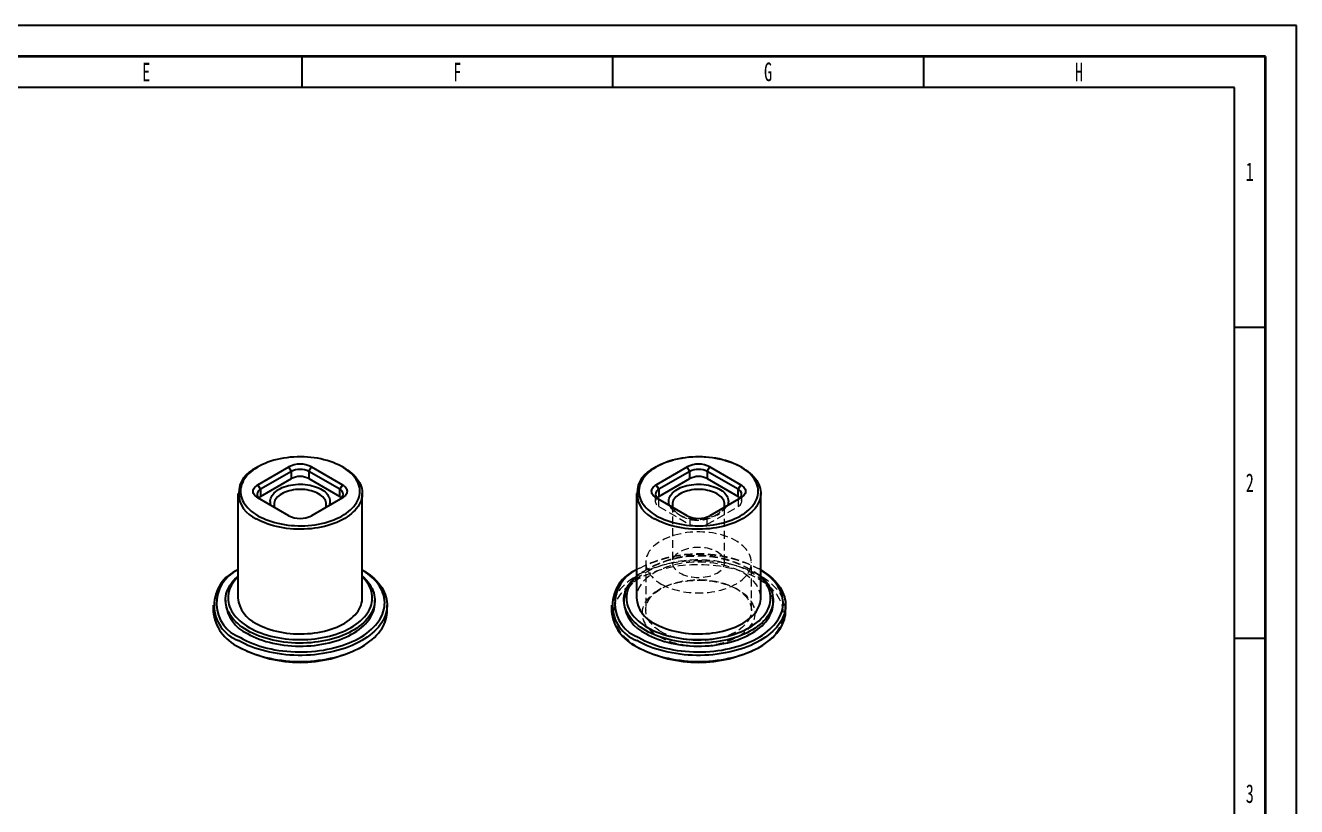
# Model space of a CAD drawing. Header units: millimetres. Extents: x 0 to 420, y 1 to 298.
# Drawn here: x 215.6 to 420, y 172.4 to 298 of the extents above; entities that cross this region are included whole.
import ezdxf

# ---------------------------------------------------------------- set-up
doc = ezdxf.new("R2010")
doc.units = ezdxf.units.MM
doc.linetypes.add('HIDDEN', pattern=[1.905, 1.27, -0.635])
doc.layers.add('SLD-0', color=179, linetype='Continuous')
doc.layers.add('도면층1', color=4, linetype='Continuous', lineweight=35)
doc.layers.add('도면층2', color=3, linetype='Continuous', lineweight=25)
doc.styles.add('SLDTEXTSTYLE9', font='TXT', dxfattribs={"width": 0.638186})

msp = doc.modelspace()

# ---------------------------------------------------------------- linework, layer by layer
at = {"color": 7, "linetype": 'Continuous', "lineweight": 25}
for p, q in [((252.951, 227.0326), (252.6681, 226.8693)), ((252.9521, 224.1759), (257.9019, 227.0333)), ((258.3261, 226.2984), (257.9019, 227.0333)), ((261.1546, 226.2984), (261.5788, 227.0333)), ((261.5788, 227.0333), (266.5286, 224.1759)), ((266.8126, 226.8693), (266.5297, 227.0326)), ((317.0245, 227.0326), (316.7416, 226.8693)), ((317.0256, 224.1759), (321.9754, 227.0333)), ((322.3996, 226.2984), (321.9754, 227.0333)), ((325.2281, 226.2984), (325.6523, 227.0333)), ((325.6523, 227.0333), (330.6021, 224.1759)), ((330.8861, 226.8693), (330.6032, 227.0326)), ((258.3261, 226.2984), (253.3764, 223.441)), ((253.3764, 222.2978), (258.3261, 225.1553)), ((258.3261, 225.1553), (258.3261, 226.2984)), ((266.1043, 223.441), (261.1546, 226.2984)), ((261.1546, 226.2984), (261.1546, 225.1553)), ((261.1546, 225.1553), (266.1043, 222.2978)), ((322.3996, 226.2984), (317.4499, 223.441)), ((317.4499, 222.2978), (322.3996, 225.1553)), ((322.3996, 225.1553), (322.3996, 226.2984)), ((330.1778, 223.441), (325.2281, 226.2984)), ((325.2281, 226.2984), (325.2281, 225.1553)), ((325.2281, 225.1553), (330.1778, 222.2978)), ((253.3764, 223.441), (252.9521, 224.1759)), ((253.3764, 223.441), (253.3764, 222.2978)), ((266.5286, 224.1759), (266.1043, 223.441)), ((266.1043, 222.2978), (266.1043, 223.441)), ((317.4499, 223.441), (317.0256, 224.1759)), ((317.4499, 223.441), (317.4499, 222.2978)), ((330.6021, 224.1759), (330.1778, 223.441)), ((330.1778, 222.2978), (330.1778, 223.441)), ((249.7403, 222.7879), (249.7403, 205.9672)), ((257.9019, 219.1958), (252.9521, 222.0532)), ((266.5286, 222.0532), (261.5788, 219.1958)), ((269.7403, 205.9672), (269.7403, 222.7879)), ((313.8138, 222.7879), (313.8138, 205.9672)), ((321.9754, 219.1958), (317.0256, 222.0532)), ((330.6021, 222.0532), (325.6523, 219.1958)), ((333.8138, 205.9672), (333.8138, 222.7879)), ((245.7403, 204.824), (245.7403, 203.8442)), ((247.7403, 205.6405), (247.7403, 205.1506)), ((271.7403, 205.1506), (271.7403, 205.6405)), ((273.7403, 203.8442), (273.7403, 204.824)), ((309.8138, 204.824), (309.8138, 203.8442)), ((311.8138, 205.6405), (311.8138, 205.1506)), ((335.8138, 205.1506), (335.8138, 205.6405)), ((337.8138, 203.8442), (337.8138, 204.824)), ((249.8392, 198.1302), (250.1221, 197.9669)), ((269.3586, 197.9669), (269.6415, 198.1302)), ((313.9127, 198.1302), (314.1956, 197.9669)), ((333.4321, 197.9669), (333.715, 198.1302))]:
    msp.add_line(p, q, dxfattribs=at)
at = {"color": 7, "linetype": 'HIDDEN', "lineweight": 18}
for p, q in [((316.8641, 222.6246), (316.8641, 221.4814)), ((317.4499, 221.8082), (317.0256, 222.0532)), ((317.436, 221.8163), (317.4499, 221.8082)), ((317.4499, 221.8082), (322.3996, 218.9508)), ((317.4499, 220.665), (317.4499, 221.8082)), ((319.6138, 220.9915), (319.6138, 211.683)), ((325.2281, 218.9508), (330.1778, 221.8082)), ((328.0138, 211.683), (328.0138, 220.9915)), ((330.6021, 222.0532), (330.1778, 221.8082)), ((330.1778, 221.8082), (330.1917, 221.8163)), ((330.1778, 221.8082), (330.1778, 220.665)), ((330.7636, 221.4814), (330.7636, 222.6246)), ((317.4499, 220.665), (322.3996, 217.8076)), ((320.4192, 219.5224), (320.8435, 219.2773)), ((321.9754, 219.1958), (322.3996, 218.9508)), ((322.3996, 218.9508), (322.3996, 217.8076)), ((325.2281, 217.8076), (330.1778, 220.665)), ((325.6523, 219.1958), (325.2281, 218.9508)), ((325.2281, 217.8076), (325.2281, 218.9508)), ((326.7842, 219.2773), (327.2085, 219.5224)), ((314.1956, 210.7013), (313.9127, 210.5379)), ((315.3138, 211.683), (315.3138, 204.0075)), ((315.6101, 210.7016), (315.3272, 210.5382)), ((332.3005, 210.5382), (332.0176, 210.7016)), ((332.3138, 204.0075), (332.3138, 211.683)), ((333.715, 210.5379), (333.4321, 210.7013)), ((317.8025, 207.4766), (317.3781, 207.2316)), ((330.2496, 207.2316), (329.8252, 207.4766))]:
    msp.add_line(p, q, dxfattribs=at)
at = {"color": 7, "linetype": 'Continuous', "lineweight": 25, "flags": 128}
for points in [[(252.9521, 219.1958), (253.3545, 218.9765), (253.7781, 218.771), (254.2214, 218.5799), (254.6831, 218.4039), (255.1617, 218.2435), (255.6554, 218.0993), (256.1627, 217.9718), (256.6818, 217.8613), (257.2112, 217.7683), (257.7489, 217.6931), (258.2933, 217.6359), (258.8424, 217.5969), (259.3946, 217.5762), (259.9478, 217.5739), (260.5005, 217.59), (261.0505, 217.6244), (261.5963, 217.6771), (262.1358, 217.7479), (262.6674, 217.8364), (263.1893, 217.9426), (263.6997, 218.0659), (264.197, 218.2059), (264.6794, 218.3623), (265.1455, 218.5345), (265.5936, 218.7218), (266.0223, 218.9238), (266.43, 219.1397), (266.8156, 219.3688), (267.1777, 219.6103), (267.515, 219.8635), (267.8266, 220.1275), (268.1112, 220.4014), (268.3681, 220.6843), (268.5963, 220.9753), (268.7951, 221.2734), (268.9638, 221.5776), (269.1018, 221.8869), (269.2088, 222.2003), (269.2843, 222.5167), (269.3281, 222.8351), (269.3401, 223.1545), (269.3202, 223.4737), (269.2684, 223.7917), (269.185, 224.1074), (269.0702, 224.4199), (268.9245, 224.728), (268.7482, 225.0308), (268.542, 225.3272), (268.3065, 225.6163), (268.0426, 225.897), (267.7512, 226.1685), (267.4331, 226.4299), (267.0894, 226.6802), (266.7214, 226.9187), (266.3301, 227.1446), (265.917, 227.3571), (265.4833, 227.5554), (265.0306, 227.7391), (264.5603, 227.9073), (264.074, 228.0597), (263.5733, 228.1956), (263.0598, 228.3146), (262.5354, 228.4164), (262.0016, 228.5006), (261.4603, 228.5668), (260.9133, 228.615), (260.3625, 228.6448), (259.8095, 228.6563), (259.2563, 228.6494), (258.7048, 228.6241), (258.1566, 228.5806), (257.6138, 228.5188), (257.078, 228.4391), (256.551, 228.3417), (256.0347, 228.227), (255.5306, 228.0952), (255.0405, 227.9469), (254.5661, 227.7826), (254.1088, 227.6028), (253.6702, 227.408), (253.2518, 227.199), (252.855, 226.9764), (252.481, 226.741), (252.1312, 226.4935), (251.8066, 226.2348), (251.5084, 225.9658), (251.2375, 225.6873), (250.9949, 225.4002), (250.7813, 225.1056), (250.5975, 224.8043), (250.444, 224.4974), (250.3215, 224.1859), (250.2302, 223.8709), (250.1705, 223.5533), (250.1426, 223.2343), (250.1466, 222.9149), (250.1824, 222.5962), (250.25, 222.2791), (250.3492, 221.9649), (250.4795, 221.6545), (250.6406, 221.3489), (250.8319, 221.0492), (251.0528, 220.7563), (251.3026, 220.4713), (251.5804, 220.1951), (251.8853, 219.9285), (252.2163, 219.6726), (252.5723, 219.428), (252.9521, 219.1958)], [(317.0256, 219.1958), (317.428, 218.9765), (317.8516, 218.771), (318.2949, 218.5799), (318.7566, 218.4039), (319.2352, 218.2435), (319.7289, 218.0993), (320.2362, 217.9718), (320.7553, 217.8613), (321.2847, 217.7683), (321.8224, 217.6931), (322.3668, 217.6359), (322.9159, 217.5969), (323.4681, 217.5762), (324.0214, 217.5739), (324.574, 217.59), (325.124, 217.6244), (325.6698, 217.6771), (326.2093, 217.7479), (326.7409, 217.8364), (327.2628, 217.9426), (327.7732, 218.0659), (328.2705, 218.2059), (328.7529, 218.3623), (329.219, 218.5345), (329.6671, 218.7218), (330.0958, 218.9238), (330.5035, 219.1397), (330.8891, 219.3688), (331.2512, 219.6103), (331.5885, 219.8635), (331.9001, 220.1275), (332.1847, 220.4014), (332.4416, 220.6843), (332.6698, 220.9753), (332.8686, 221.2734), (333.0373, 221.5776), (333.1754, 221.8869), (333.2823, 222.2003), (333.3578, 222.5167), (333.4016, 222.8351), (333.4136, 223.1545), (333.3937, 223.4737), (333.3419, 223.7917), (333.2585, 224.1074), (333.1437, 224.4199), (332.998, 224.728), (332.8217, 225.0308), (332.6155, 225.3272), (332.38, 225.6163), (332.1161, 225.897), (331.8247, 226.1685), (331.5066, 226.4299), (331.1629, 226.6802), (330.7949, 226.9187), (330.4036, 227.1446), (329.9905, 227.3571), (329.5568, 227.5554), (329.1041, 227.7391), (328.6338, 227.9073), (328.1475, 228.0597), (327.6468, 228.1956), (327.1333, 228.3146), (326.6089, 228.4164), (326.0751, 228.5006), (325.5338, 228.5668), (324.9868, 228.615), (324.436, 228.6448), (323.883, 228.6563), (323.3298, 228.6494), (322.7783, 228.6241), (322.2302, 228.5806), (321.6873, 228.5188), (321.1515, 228.4391), (320.6245, 228.3417), (320.1082, 228.227), (319.6041, 228.0952), (319.114, 227.9469), (318.6396, 227.7826), (318.1823, 227.6028), (317.7437, 227.408), (317.3254, 227.199), (316.9285, 226.9764), (316.5545, 226.741), (316.2047, 226.4935), (315.8801, 226.2348), (315.5819, 225.9658), (315.311, 225.6873), (315.0684, 225.4002), (314.8548, 225.1056), (314.671, 224.8043), (314.5175, 224.4974), (314.395, 224.1859), (314.3037, 223.8709), (314.244, 223.5533), (314.2161, 223.2343), (314.2201, 222.9149), (314.2559, 222.5962), (314.3235, 222.2791), (314.4227, 221.9649), (314.553, 221.6545), (314.7141, 221.3489), (314.9054, 221.0492), (315.1263, 220.7563), (315.3761, 220.4713), (315.6539, 220.1951), (315.9588, 219.9285), (316.2898, 219.6726), (316.6458, 219.428), (317.0256, 219.1958)], [(266.8126, 226.8693), (267.0087, 226.7528), (267.3856, 226.5091), (267.738, 226.2534), (268.0649, 225.9866), (268.365, 225.7096), (268.6375, 225.4233), (268.8815, 225.1285), (269.0963, 224.8262), (269.2811, 224.5173), (269.4353, 224.203), (269.5584, 223.8841), (269.6501, 223.5617), (269.7101, 223.2368), (269.7381, 222.9104), (269.7341, 222.5837), (269.6981, 222.2576), (269.6302, 221.9333), (269.5306, 221.6116), (269.3996, 221.2938), (269.2377, 220.9807), (269.0454, 220.6734), (268.8233, 220.3729), (268.572, 220.0801), (268.2925, 219.796), (267.9856, 219.5215), (267.6523, 219.2574), (267.2936, 219.0047), (266.9108, 218.764), (266.5049, 218.5363), (266.0774, 218.3222), (265.6296, 218.1224), (265.163, 217.9375), (264.6789, 217.7681), (264.1791, 217.6149), (263.665, 217.4782), (263.1384, 217.3585), (262.6008, 217.2563), (262.0542, 217.1717), (261.5001, 217.1051), (260.9403, 217.0567), (260.3767, 217.0267), (259.8111, 217.0152), (259.2453, 217.0221), (258.681, 217.0475), (258.1201, 217.0913), (257.5644, 217.1533), (257.0157, 217.2334), (256.4757, 217.3313), (255.9462, 217.4467), (255.4289, 217.5792), (254.9253, 217.7283), (254.4372, 217.8937), (253.966, 218.0747), (253.5134, 218.2709), (253.0807, 218.4815), (252.6693, 218.7059)], [(330.8861, 226.8693), (331.0822, 226.7528), (331.4591, 226.5091), (331.8115, 226.2534), (332.1384, 225.9866), (332.4385, 225.7096), (332.711, 225.4233), (332.9551, 225.1285), (333.1698, 224.8262), (333.3546, 224.5173), (333.5088, 224.203), (333.6319, 223.8841), (333.7236, 223.5617), (333.7836, 223.2368), (333.8116, 222.9104), (333.8076, 222.5837), (333.7716, 222.2576), (333.7037, 221.9333), (333.6041, 221.6116), (333.4731, 221.2938), (333.3112, 220.9807), (333.1189, 220.6734), (332.8968, 220.3729), (332.6455, 220.0801), (332.366, 219.796), (332.0591, 219.5215), (331.7258, 219.2574), (331.3671, 219.0047), (330.9843, 218.764), (330.5784, 218.5363), (330.1509, 218.3222), (329.7031, 218.1224), (329.2365, 217.9375), (328.7524, 217.7681), (328.2526, 217.6149), (327.7385, 217.4782), (327.2119, 217.3585), (326.6743, 217.2563), (326.1277, 217.1717), (325.5736, 217.1051), (325.0138, 217.0567), (324.4502, 217.0267), (323.8846, 217.0152), (323.3188, 217.0221), (322.7545, 217.0475), (322.1936, 217.0913), (321.6379, 217.1533), (321.0892, 217.2334), (320.5492, 217.3313), (320.0197, 217.4467), (319.5024, 217.5792), (318.9988, 217.7283), (318.5107, 217.8937), (318.0395, 218.0747), (317.5869, 218.2709), (317.1542, 218.4815), (316.7428, 218.7059)], [(252.9521, 222.0532), (252.7578, 222.1787), (252.5891, 222.316), (252.4481, 222.4633), (252.3365, 222.6188), (252.2558, 222.7805), (252.2069, 222.9465), (252.1906, 223.1145), (252.2069, 223.2826), (252.2558, 223.4485), (252.3365, 223.6103), (252.4481, 223.7658), (252.5891, 223.9131), (252.7578, 224.0503), (252.9521, 224.1759)], [(255.0761, 220.827), (255.05, 220.8924), (254.9825, 221.1151), (254.9466, 221.3402), (254.9426, 221.5662), (254.9705, 221.7917), (255.0302, 222.0151), (255.1212, 222.235), (255.243, 222.4498), (255.3947, 222.6582), (255.5753, 222.8588), (255.7836, 223.0502), (256.0183, 223.2311), (256.2777, 223.4004), (256.5602, 223.557), (256.8638, 223.6997), (257.1866, 223.8277), (257.5264, 223.9401), (257.8809, 224.0361), (258.2478, 224.115), (258.6246, 224.1765), (259.0088, 224.2201), (259.3979, 224.2454), (259.7893, 224.2523), (260.1804, 224.2408), (260.5685, 224.2109), (260.9511, 224.1628), (261.3257, 224.0969), (261.6897, 224.0136), (262.0407, 223.9135), (262.3765, 223.7971), (262.6947, 223.6654), (262.9932, 223.5191), (263.2701, 223.3593), (263.5235, 223.1869), (263.7517, 223.0032), (263.9532, 222.8094), (264.1267, 222.6068), (264.271, 222.3966), (264.3851, 222.1804), (264.4684, 221.9595), (264.5201, 221.7355), (264.5401, 221.5097), (264.5281, 221.2838), (264.4843, 221.0591), (264.4089, 220.8373), (264.4046, 220.827)], [(263.857, 220.5109), (263.8765, 220.5705), (263.9244, 220.7802), (263.9403, 220.9915), (263.9244, 221.2028), (263.8765, 221.4125), (263.7972, 221.6191), (263.6871, 221.8208), (263.5468, 222.0162), (263.3777, 222.2038), (263.1808, 222.3822), (262.9577, 222.55), (262.7102, 222.706), (262.4401, 222.8489), (262.1494, 222.9776), (261.8403, 223.0913), (261.5153, 223.189), (261.1768, 223.2699), (260.8274, 223.3335), (260.4697, 223.3793), (260.1064, 223.4069), (259.7403, 223.4161), (259.3743, 223.4069), (259.011, 223.3793), (258.6533, 223.3335), (258.3039, 223.2699), (257.9654, 223.189), (257.6403, 223.0913), (257.3313, 222.9776), (257.0406, 222.8489), (256.7705, 222.706), (256.523, 222.55), (256.2999, 222.3822), (256.103, 222.2038), (255.9339, 222.0162), (255.7936, 221.8208), (255.6835, 221.6191), (255.6042, 221.4125), (255.5563, 221.2028), (255.5403, 220.9915), (255.5563, 220.7802), (255.6042, 220.5705), (255.6237, 220.5109)], [(266.5286, 224.1759), (266.7229, 224.0503), (266.8916, 223.9131), (267.0326, 223.7658), (267.1442, 223.6103), (267.2249, 223.4485), (267.2737, 223.2826), (267.2901, 223.1145), (267.2737, 222.9465), (267.2249, 222.7805), (267.1442, 222.6188), (267.0326, 222.4633), (266.8916, 222.316), (266.7229, 222.1787), (266.5286, 222.0532)], [(317.0256, 222.0532), (316.8313, 222.1787), (316.6626, 222.316), (316.5216, 222.4633), (316.41, 222.6188), (316.3293, 222.7805), (316.2804, 222.9465), (316.2641, 223.1145), (316.2804, 223.2826), (316.3293, 223.4485), (316.41, 223.6103), (316.5216, 223.7658), (316.6626, 223.9131), (316.8313, 224.0503), (317.0256, 224.1759)], [(319.1496, 220.827), (319.1235, 220.8924), (319.056, 221.1151), (319.0201, 221.3402), (319.0161, 221.5662), (319.044, 221.7917), (319.1037, 222.0151), (319.1947, 222.235), (319.3165, 222.4498), (319.4682, 222.6582), (319.6488, 222.8588), (319.8571, 223.0502), (320.0918, 223.2311), (320.3512, 223.4004), (320.6337, 223.557), (320.9373, 223.6997), (321.2601, 223.8277), (321.5999, 223.9401), (321.9544, 224.0361), (322.3213, 224.115), (322.6981, 224.1765), (323.0823, 224.2201), (323.4714, 224.2454), (323.8628, 224.2523), (324.2539, 224.2408), (324.642, 224.2109), (325.0246, 224.1628), (325.3992, 224.0969), (325.7632, 224.0136), (326.1142, 223.9135), (326.45, 223.7971), (326.7682, 223.6654), (327.0667, 223.5191), (327.3436, 223.3593), (327.597, 223.1869), (327.8252, 223.0032), (328.0267, 222.8094), (328.2002, 222.6068), (328.3445, 222.3966), (328.4586, 222.1804), (328.5419, 221.9595), (328.5936, 221.7355), (328.6136, 221.5097), (328.6016, 221.2838), (328.5578, 221.0591), (328.4824, 220.8373), (328.4781, 220.827)], [(327.9305, 220.5109), (327.95, 220.5705), (327.9979, 220.7802), (328.0138, 220.9915), (327.9979, 221.2028), (327.95, 221.4125), (327.8707, 221.6191), (327.7606, 221.8208), (327.6203, 222.0162), (327.4512, 222.2038), (327.2543, 222.3822), (327.0312, 222.55), (326.7837, 222.706), (326.5136, 222.8489), (326.2229, 222.9776), (325.9138, 223.0913), (325.5888, 223.189), (325.2503, 223.2699), (324.9009, 223.3335), (324.5432, 223.3793), (324.1799, 223.4069), (323.8138, 223.4161), (323.4478, 223.4069), (323.0845, 223.3793), (322.7268, 223.3335), (322.3774, 223.2699), (322.0389, 223.189), (321.7138, 223.0913), (321.4048, 222.9776), (321.1141, 222.8489), (320.844, 222.706), (320.5965, 222.55), (320.3734, 222.3822), (320.1765, 222.2038), (320.0074, 222.0162), (319.8671, 221.8208), (319.757, 221.6191), (319.6777, 221.4125), (319.6298, 221.2028), (319.6138, 220.9915), (319.6298, 220.7802), (319.6777, 220.5705), (319.6972, 220.5109)], [(330.6021, 224.1759), (330.7964, 224.0503), (330.9651, 223.9131), (331.1061, 223.7658), (331.2177, 223.6103), (331.2984, 223.4485), (331.3472, 223.2826), (331.3636, 223.1145), (331.3472, 222.9465), (331.2984, 222.7805), (331.2177, 222.6188), (331.1061, 222.4633), (330.9651, 222.316), (330.7964, 222.1787), (330.6021, 222.0532)], [(251.2551, 200.7421), (250.8295, 201.0008), (250.4276, 201.2717), (250.0503, 201.5543), (249.6988, 201.8477), (249.3739, 202.1511), (249.0765, 202.4638), (248.8073, 202.7849), (248.5672, 203.1136), (248.3567, 203.449), (248.1763, 203.7902), (248.0267, 204.1363), (247.9081, 204.4864), (247.8208, 204.8396), (247.7652, 205.1949), (247.7413, 205.5514), (247.7493, 205.9081), (247.7891, 206.2641), (247.8605, 206.6184), (247.9634, 206.9702), (248.0976, 207.3184), (248.2627, 207.6621), (248.4582, 208.0006), (248.6836, 208.3327), (248.9383, 208.6577), (249.2217, 208.9747), (249.533, 209.2829), (249.7403, 209.4698)], [(249.7403, 209.3609), (249.6945, 209.3154), (249.4047, 209.0073), (249.1432, 208.6909), (248.9108, 208.367), (248.7081, 208.0365), (248.5356, 207.7004), (248.3938, 207.3595), (248.2832, 207.0147), (248.2039, 206.6671), (248.1562, 206.3176), (248.1403, 205.9672), (248.1562, 205.6167), (248.2039, 205.2672), (248.2832, 204.9196), (248.3938, 204.5749), (248.5356, 204.234), (248.7081, 203.8978), (248.9108, 203.5673), (249.1432, 203.2434), (249.4047, 202.927), (249.6945, 202.6189), (250.0118, 202.32), (250.3558, 202.031), (250.7255, 201.7529), (251.1199, 201.4863), (251.5379, 201.232)], [(269.7403, 210.4802), (270.0997, 210.2605), (270.536, 209.9698), (270.9479, 209.6674), (271.3344, 209.354), (271.6947, 209.0304), (272.0279, 208.6973), (272.3332, 208.3554), (272.61, 208.0055), (272.8576, 207.6484), (273.0756, 207.2849), (273.2633, 206.9158), (273.4204, 206.542), (273.5465, 206.1643), (273.6413, 205.7835), (273.7047, 205.4006), (273.7364, 205.0163), (273.7364, 204.6317), (273.7047, 204.2474), (273.6413, 203.8645), (273.5465, 203.4838), (273.4204, 203.106), (273.2633, 202.7322), (273.0756, 202.3631), (272.8576, 201.9996), (272.61, 201.6425), (272.3332, 201.2926), (272.0279, 200.9507), (271.6947, 200.6176), (271.3344, 200.294), (270.9479, 199.9806), (270.536, 199.6783), (270.0997, 199.3875), (269.6398, 199.1092), (269.1576, 198.8437), (268.654, 198.5918), (268.1302, 198.354), (267.5875, 198.1309), (267.0269, 197.9229), (266.4498, 197.7306), (265.8576, 197.5543), (265.2515, 197.3945), (264.6328, 197.2516), (264.0032, 197.1257), (263.3638, 197.0174), (262.7163, 196.9267), (262.062, 196.8539), (261.4024, 196.7991), (260.7391, 196.7626), (260.0735, 196.7443), (259.4072, 196.7443), (258.7416, 196.7626), (258.0783, 196.7991), (257.4187, 196.8539), (256.7644, 196.9267), (256.1169, 197.0174), (255.4775, 197.1257), (254.8478, 197.2516), (254.2292, 197.3945), (253.6231, 197.5543), (253.0309, 197.7306), (252.4538, 197.9229), (251.8932, 198.1309), (251.3505, 198.354), (250.8267, 198.5918), (250.3231, 198.8437), (249.8409, 199.1092)], [(250.1237, 199.599), (250.5995, 199.3373), (251.0967, 199.0892), (251.6141, 198.8552), (252.1505, 198.6359), (252.7046, 198.4318), (253.2751, 198.2434), (253.8607, 198.0711), (254.46, 197.9154), (255.0717, 197.7766), (255.6943, 197.655), (256.3263, 197.5509), (256.9664, 197.4646), (257.6128, 197.3962), (258.2643, 197.3459), (258.9192, 197.3138), (259.576, 197.3001), (260.2332, 197.3047), (260.8893, 197.3276), (261.5427, 197.3688), (262.1918, 197.4281), (262.8353, 197.5055), (263.4715, 197.6008), (264.099, 197.7136), (264.7163, 197.8439), (265.322, 197.9912), (265.9146, 198.1552), (266.4929, 198.3356), (267.0553, 198.5319), (267.6007, 198.7436), (268.1277, 198.9704), (268.6352, 199.2115), (269.1218, 199.4665), (269.5866, 199.7348), (270.0283, 200.0158), (270.446, 200.3087), (270.8388, 200.6129), (271.2056, 200.9278), (271.5456, 201.2525), (271.858, 201.5863), (272.1422, 201.9284), (272.3974, 202.2781), (272.623, 202.6345), (272.8185, 202.9967), (272.9835, 203.364), (273.1176, 203.7354), (273.2204, 204.1102), (273.2917, 204.4874), (273.3314, 204.8661), (273.3394, 205.2455), (273.3155, 205.6247), (273.26, 206.0027), (273.1729, 206.3788), (273.0544, 206.752), (272.9049, 207.1215), (272.7246, 207.4864), (272.5139, 207.8458), (272.2734, 208.1989), (272.0037, 208.5449), (271.7053, 208.8829), (271.379, 209.2123), (271.0255, 209.5322), (270.6456, 209.8418), (270.2402, 210.1405), (269.8104, 210.4275), (269.7403, 210.4717)], [(269.7403, 209.4698), (269.7819, 209.4334), (270.1068, 209.13), (270.4042, 208.8173), (270.6734, 208.4962), (270.9135, 208.1675), (271.124, 207.8321), (271.3044, 207.4909), (271.454, 207.1448), (271.5726, 206.7947), (271.6599, 206.4415), (271.7155, 206.0862), (271.7394, 205.7297), (271.7314, 205.373), (271.6916, 205.017), (271.6202, 204.6627), (271.5172, 204.3109), (271.3831, 203.9627), (271.218, 203.6189), (271.0225, 203.2805), (270.7971, 202.9484), (270.5424, 202.6234), (270.259, 202.3063), (269.9477, 201.9982), (269.6094, 201.6997), (269.2449, 201.4116), (268.8552, 201.1347), (268.4413, 200.8698), (268.0043, 200.6176), (267.5455, 200.3787), (267.0659, 200.1537), (266.5669, 199.9433), (266.0498, 199.7479), (265.516, 199.5683), (264.9668, 199.4047), (264.4038, 199.2576), (263.8285, 199.1275), (263.2422, 199.0146), (262.6467, 198.9194), (262.0435, 198.8419), (261.4342, 198.7825), (260.8204, 198.7412), (260.2037, 198.7183), (259.5858, 198.7137), (258.9684, 198.7274), (258.3529, 198.7596), (257.7412, 198.8099), (257.1347, 198.8784), (256.5351, 198.9648), (255.9441, 199.0689), (255.3631, 199.1904), (254.7937, 199.329), (254.2375, 199.4844), (253.6958, 199.6561), (253.1702, 199.8437), (252.6619, 200.0466), (252.1725, 200.2644), (251.7031, 200.4964), (251.2551, 200.7421)], [(251.5379, 201.232), (251.9784, 200.9907), (252.4402, 200.763), (252.922, 200.5496), (253.4225, 200.351), (253.9403, 200.1678), (254.4741, 200.0005), (255.0222, 199.8496), (255.5833, 199.7154), (256.1558, 199.5984), (256.738, 199.4988), (257.3286, 199.417), (257.9257, 199.3531), (258.5278, 199.3073), (259.1333, 199.2798), (259.7403, 199.2706), (260.3474, 199.2798), (260.9529, 199.3073), (261.555, 199.3531), (262.1521, 199.417), (262.7426, 199.4988), (263.3249, 199.5984), (263.8974, 199.7154), (264.4585, 199.8496), (265.0066, 200.0005), (265.5403, 200.1678), (266.0582, 200.351), (266.5587, 200.5496), (267.0405, 200.763), (267.5023, 200.9907), (267.9428, 201.232), (268.3608, 201.4863), (268.7552, 201.7529), (269.1249, 202.031), (269.4689, 202.32), (269.7862, 202.6189), (270.076, 202.927), (270.3375, 203.2434), (270.5699, 203.5673), (270.7726, 203.8978), (270.9451, 204.234), (271.0869, 204.5749), (271.1975, 204.9196), (271.2768, 205.2672), (271.3245, 205.6167), (271.3403, 205.9672), (271.3245, 206.3176), (271.2768, 206.6671), (271.1975, 207.0147), (271.0869, 207.3595), (270.9451, 207.7004), (270.7726, 208.0365), (270.5699, 208.367), (270.3375, 208.6909), (270.076, 209.0073), (269.7862, 209.3154), (269.7403, 209.3609)], [(315.3286, 200.7421), (314.903, 201.0008), (314.5011, 201.2717), (314.1238, 201.5543), (313.7723, 201.8477), (313.4474, 202.1511), (313.15, 202.4638), (312.8808, 202.7849), (312.6407, 203.1136), (312.4302, 203.449), (312.2498, 203.7902), (312.1002, 204.1363), (311.9816, 204.4864), (311.8943, 204.8396), (311.8387, 205.1949), (311.8148, 205.5514), (311.8228, 205.9081), (311.8626, 206.2641), (311.934, 206.6184), (312.037, 206.9702), (312.1711, 207.3184), (312.3362, 207.6621), (312.5317, 208.0006), (312.7571, 208.3327), (313.0118, 208.6577), (313.2952, 208.9747), (313.6065, 209.2829), (313.8138, 209.4698)], [(313.8138, 209.3609), (313.768, 209.3154), (313.4782, 209.0073), (313.2167, 208.6909), (312.9843, 208.367), (312.7816, 208.0365), (312.6091, 207.7004), (312.4673, 207.3595), (312.3567, 207.0147), (312.2774, 206.6671), (312.2297, 206.3176), (312.2138, 205.9672), (312.2297, 205.6167), (312.2774, 205.2672), (312.3567, 204.9196), (312.4673, 204.5749), (312.6091, 204.234), (312.7816, 203.8978), (312.9843, 203.5673), (313.2167, 203.2434), (313.4782, 202.927), (313.768, 202.6189), (314.0853, 202.32), (314.4293, 202.031), (314.799, 201.7529), (315.1934, 201.4863), (315.6114, 201.232)], [(333.8138, 210.4802), (334.1732, 210.2605), (334.6095, 209.9698), (335.0214, 209.6674), (335.4079, 209.354), (335.7682, 209.0304), (336.1014, 208.6973), (336.4067, 208.3554), (336.6835, 208.0055), (336.9311, 207.6484), (337.1491, 207.2849), (337.3368, 206.9158), (337.4939, 206.542), (337.62, 206.1643), (337.7148, 205.7835), (337.7782, 205.4006), (337.8099, 205.0163), (337.8099, 204.6317), (337.7782, 204.2474), (337.7148, 203.8645), (337.62, 203.4838), (337.4939, 203.106), (337.3368, 202.7322), (337.1491, 202.3631), (336.9311, 201.9996), (336.6835, 201.6425), (336.4067, 201.2926), (336.1014, 200.9507), (335.7682, 200.6176), (335.4079, 200.294), (335.0214, 199.9806), (334.6095, 199.6783), (334.1732, 199.3875), (333.7133, 199.1092), (333.2311, 198.8437), (332.7275, 198.5918), (332.2037, 198.354), (331.661, 198.1309), (331.1004, 197.9229), (330.5233, 197.7306), (329.9311, 197.5543), (329.325, 197.3945), (328.7063, 197.2516), (328.0767, 197.1257), (327.4373, 197.0174), (326.7898, 196.9267), (326.1355, 196.8539), (325.4759, 196.7991), (324.8126, 196.7626), (324.147, 196.7443), (323.4807, 196.7443), (322.8151, 196.7626), (322.1518, 196.7991), (321.4922, 196.8539), (320.8379, 196.9267), (320.1904, 197.0174), (319.551, 197.1257), (318.9214, 197.2516), (318.3027, 197.3945), (317.6966, 197.5543), (317.1044, 197.7306), (316.5273, 197.9229), (315.9667, 198.1309), (315.424, 198.354), (314.9002, 198.5918), (314.3966, 198.8437), (313.9144, 199.1092)], [(314.1972, 199.599), (314.673, 199.3373), (315.1702, 199.0892), (315.6876, 198.8552), (316.224, 198.6359), (316.7781, 198.4318), (317.3486, 198.2434), (317.9342, 198.0711), (318.5335, 197.9154), (319.1452, 197.7766), (319.7678, 197.655), (320.3998, 197.5509), (321.0399, 197.4646), (321.6863, 197.3962), (322.3378, 197.3459), (322.9927, 197.3138), (323.6495, 197.3001), (324.3067, 197.3047), (324.9628, 197.3276), (325.6162, 197.3688), (326.2653, 197.4281), (326.9088, 197.5055), (327.545, 197.6008), (328.1725, 197.7136), (328.7898, 197.8439), (329.3955, 197.9912), (329.9881, 198.1552), (330.5664, 198.3356), (331.1288, 198.5319), (331.6742, 198.7436), (332.2012, 198.9704), (332.7087, 199.2115), (333.1953, 199.4665), (333.6601, 199.7348), (334.1018, 200.0158), (334.5195, 200.3087), (334.9123, 200.6129), (335.2791, 200.9278), (335.6191, 201.2525), (335.9315, 201.5863), (336.2157, 201.9284), (336.4709, 202.2781), (336.6965, 202.6345), (336.892, 202.9967), (337.057, 203.364), (337.1911, 203.7354), (337.2939, 204.1102), (337.3652, 204.4874), (337.4049, 204.8661), (337.4129, 205.2455), (337.389, 205.6247), (337.3335, 206.0027), (337.2464, 206.3788), (337.1279, 206.752), (336.9784, 207.1215), (336.7981, 207.4864), (336.5874, 207.8458), (336.3469, 208.1989), (336.0772, 208.5449), (335.7788, 208.8829), (335.4525, 209.2123), (335.099, 209.5322), (334.7191, 209.8418), (334.3137, 210.1405), (333.8839, 210.4275), (333.8138, 210.4717)], [(333.8138, 209.4698), (333.8554, 209.4334), (334.1803, 209.13), (334.4777, 208.8173), (334.7469, 208.4962), (334.987, 208.1675), (335.1975, 207.8321), (335.3779, 207.4909), (335.5275, 207.1448), (335.6461, 206.7947), (335.7334, 206.4415), (335.789, 206.0862), (335.8129, 205.7297), (335.8049, 205.373), (335.7651, 205.017), (335.6937, 204.6627), (335.5907, 204.3109), (335.4566, 203.9627), (335.2915, 203.6189), (335.096, 203.2805), (334.8706, 202.9484), (334.6159, 202.6234), (334.3325, 202.3063), (334.0212, 201.9982), (333.6829, 201.6997), (333.3184, 201.4116), (332.9287, 201.1347), (332.5148, 200.8698), (332.0778, 200.6176), (331.619, 200.3787), (331.1394, 200.1537), (330.6404, 199.9433), (330.1233, 199.7479), (329.5895, 199.5683), (329.0403, 199.4047), (328.4773, 199.2576), (327.902, 199.1275), (327.3157, 199.0146), (326.7202, 198.9194), (326.117, 198.8419), (325.5077, 198.7825), (324.8939, 198.7412), (324.2772, 198.7183), (323.6593, 198.7137), (323.0419, 198.7274), (322.4264, 198.7596), (321.8147, 198.8099), (321.2082, 198.8784), (320.6086, 198.9648), (320.0176, 199.0689), (319.4366, 199.1904), (318.8672, 199.329), (318.311, 199.4844), (317.7693, 199.6561), (317.2437, 199.8437), (316.7355, 200.0466), (316.246, 200.2644), (315.7766, 200.4964), (315.3286, 200.7421)], [(315.6114, 201.232), (316.0519, 200.9907), (316.5137, 200.763), (316.9955, 200.5496), (317.496, 200.351), (318.0138, 200.1678), (318.5476, 200.0005), (319.0957, 199.8496), (319.6568, 199.7154), (320.2293, 199.5984), (320.8115, 199.4988), (321.4021, 199.417), (321.9992, 199.3531), (322.6013, 199.3073), (323.2068, 199.2798), (323.8138, 199.2706), (324.4209, 199.2798), (325.0264, 199.3073), (325.6285, 199.3531), (326.2256, 199.417), (326.8162, 199.4988), (327.3984, 199.5984), (327.9709, 199.7154), (328.532, 199.8496), (329.0801, 200.0005), (329.6138, 200.1678), (330.1317, 200.351), (330.6322, 200.5496), (331.114, 200.763), (331.5758, 200.9907), (332.0163, 201.232), (332.4343, 201.4863), (332.8287, 201.7529), (333.1984, 202.031), (333.5424, 202.32), (333.8597, 202.6189), (334.1495, 202.927), (334.411, 203.2434), (334.6434, 203.5673), (334.8461, 203.8978), (335.0186, 204.234), (335.1604, 204.5749), (335.271, 204.9196), (335.3503, 205.2672), (335.398, 205.6167), (335.4138, 205.9672), (335.398, 206.3176), (335.3503, 206.6671), (335.271, 207.0147), (335.1604, 207.3595), (335.0186, 207.7004), (334.8461, 208.0365), (334.6434, 208.367), (334.411, 208.6909), (334.1495, 209.0073), (333.8597, 209.3154), (333.8138, 209.3609)], [(251.2551, 200.2522), (251.7031, 200.0065), (252.1725, 199.7745), (252.6619, 199.5567), (253.1702, 199.3538), (253.6958, 199.1662), (254.2375, 198.9945), (254.7937, 198.8391), (255.3631, 198.7005), (255.9441, 198.579), (256.5351, 198.4749), (257.1347, 198.3885), (257.7412, 198.32), (258.3529, 198.2696), (258.9684, 198.2375), (259.5858, 198.2237), (260.2037, 198.2283), (260.8204, 198.2513), (261.4342, 198.2925), (262.0435, 198.352), (262.6467, 198.4294), (263.2422, 198.5247), (263.8285, 198.6376), (264.4038, 198.7677), (264.9668, 198.9147), (265.516, 199.0783), (266.0498, 199.258), (266.5669, 199.4533), (267.0659, 199.6638), (267.5455, 199.8887), (268.0043, 200.1277), (268.4413, 200.3799), (268.8552, 200.6448), (269.2449, 200.9217), (269.6094, 201.2097), (269.9477, 201.5083), (270.259, 201.8164), (270.5424, 202.1334), (270.7971, 202.4585), (271.0225, 202.7906), (271.218, 203.129), (271.3831, 203.4728), (271.5172, 203.821), (271.6202, 204.1728), (271.6916, 204.5271), (271.7314, 204.8831), (271.7403, 205.1506)], [(252.6693, 201.8851), (253.0807, 201.6607), (253.5134, 201.4501), (253.966, 201.254), (254.4372, 201.0729), (254.9253, 200.9076), (255.4289, 200.7584), (255.9462, 200.6259), (256.4757, 200.5106), (257.0157, 200.4127), (257.5644, 200.3326), (258.1201, 200.2706), (258.681, 200.2268), (259.2453, 200.2014), (259.8111, 200.1944), (260.3767, 200.206), (260.9403, 200.236), (261.5001, 200.2844), (262.0542, 200.3509), (262.6008, 200.4355), (263.1384, 200.5378), (263.665, 200.6575), (264.1791, 200.7942), (264.6789, 200.9474), (265.163, 201.1167), (265.6296, 201.3016), (266.0774, 201.5014), (266.5049, 201.7156), (266.9108, 201.9433), (267.2936, 202.1839), (267.6523, 202.4367), (267.9856, 202.7007), (268.2925, 202.9753), (268.572, 203.2594), (268.8233, 203.5521), (269.0454, 203.8527), (269.2377, 204.16), (269.3996, 204.473), (269.5306, 204.7909), (269.6302, 205.1125), (269.6981, 205.4369), (269.7341, 205.763), (269.7403, 205.9672)], [(315.3286, 200.2522), (315.7766, 200.0065), (316.246, 199.7745), (316.7355, 199.5567), (317.2437, 199.3538), (317.7693, 199.1662), (318.311, 198.9945), (318.8672, 198.8391), (319.4366, 198.7005), (320.0176, 198.579), (320.6086, 198.4749), (321.2082, 198.3885), (321.8147, 198.32), (322.4264, 198.2696), (323.0419, 198.2375), (323.6593, 198.2237), (324.2772, 198.2283), (324.8939, 198.2513), (325.5077, 198.2925), (326.117, 198.352), (326.7202, 198.4294), (327.3157, 198.5247), (327.902, 198.6376), (328.4773, 198.7677), (329.0403, 198.9147), (329.5895, 199.0783), (330.1233, 199.258), (330.6404, 199.4533), (331.1394, 199.6638), (331.619, 199.8887), (332.0778, 200.1277), (332.5148, 200.3799), (332.9287, 200.6448), (333.3184, 200.9217), (333.6829, 201.2097), (334.0212, 201.5083), (334.3325, 201.8164), (334.6159, 202.1334), (334.8706, 202.4585), (335.096, 202.7906), (335.2915, 203.129), (335.4566, 203.4728), (335.5907, 203.821), (335.6937, 204.1728), (335.7651, 204.5271), (335.8049, 204.8831), (335.8138, 205.1506)], [(316.7428, 201.8851), (317.1542, 201.6607), (317.5869, 201.4501), (318.0395, 201.254), (318.5107, 201.0729), (318.9988, 200.9076), (319.5024, 200.7584), (320.0197, 200.6259), (320.5492, 200.5106), (321.0892, 200.4127), (321.6379, 200.3326), (322.1936, 200.2706), (322.7545, 200.2268), (323.3188, 200.2014), (323.8846, 200.1944), (324.4502, 200.206), (325.0138, 200.236), (325.5736, 200.2844), (326.1277, 200.3509), (326.6743, 200.4355), (327.2119, 200.5378), (327.7385, 200.6575), (328.2526, 200.7942), (328.7524, 200.9474), (329.2365, 201.1167), (329.7031, 201.3016), (330.1509, 201.5014), (330.5784, 201.7156), (330.9843, 201.9433), (331.3671, 202.1839), (331.7258, 202.4367), (332.0591, 202.7007), (332.366, 202.9753), (332.6455, 203.2594), (332.8968, 203.5521), (333.1189, 203.8527), (333.3112, 204.16), (333.4731, 204.473), (333.6041, 204.7909), (333.7037, 205.1125), (333.7716, 205.4369), (333.8076, 205.763), (333.8138, 205.9672)], [(249.8409, 198.1293), (250.3231, 197.8639), (250.8267, 197.6119), (251.3505, 197.3742), (251.8932, 197.151), (252.4538, 196.9431), (253.0309, 196.7507), (253.6231, 196.5745), (254.2292, 196.4147), (254.8478, 196.2717), (255.4775, 196.1459), (256.1169, 196.0375), (256.7644, 195.9468), (257.4187, 195.874), (258.0783, 195.8193), (258.7416, 195.7827), (259.4072, 195.7644), (260.0735, 195.7644), (260.7391, 195.7827), (261.4024, 195.8193), (262.062, 195.874), (262.7163, 195.9468), (263.3638, 196.0375), (264.0032, 196.1459), (264.6328, 196.2717), (265.2515, 196.4147), (265.8576, 196.5745), (266.4498, 196.7507), (267.0269, 196.9431), (267.5875, 197.151), (268.1302, 197.3742), (268.654, 197.6119), (269.1576, 197.8639), (269.6398, 198.1293), (270.0997, 198.4077), (270.536, 198.6984), (270.9479, 199.0008), (271.3344, 199.3141), (271.6947, 199.6377), (272.0279, 199.9709), (272.3332, 200.3128), (272.61, 200.6627), (272.8576, 201.0198), (273.0756, 201.3833), (273.2633, 201.7524), (273.4204, 202.1262), (273.5465, 202.5039), (273.6413, 202.8847), (273.7047, 203.2676), (273.7364, 203.6518), (273.7403, 203.8442)], [(313.9144, 198.1293), (314.3966, 197.8639), (314.9002, 197.6119), (315.424, 197.3742), (315.9667, 197.151), (316.5273, 196.9431), (317.1044, 196.7507), (317.6966, 196.5745), (318.3027, 196.4147), (318.9214, 196.2717), (319.551, 196.1459), (320.1904, 196.0375), (320.8379, 195.9468), (321.4922, 195.874), (322.1518, 195.8193), (322.8151, 195.7827), (323.4807, 195.7644), (324.147, 195.7644), (324.8126, 195.7827), (325.4759, 195.8193), (326.1355, 195.874), (326.7898, 195.9468), (327.4373, 196.0375), (328.0767, 196.1459), (328.7063, 196.2717), (329.325, 196.4147), (329.9311, 196.5745), (330.5233, 196.7507), (331.1004, 196.9431), (331.661, 197.151), (332.2037, 197.3742), (332.7275, 197.6119), (333.2311, 197.8639), (333.7133, 198.1293), (334.1732, 198.4077), (334.6095, 198.6984), (335.0214, 199.0008), (335.4079, 199.3141), (335.7682, 199.6377), (336.1014, 199.9709), (336.4067, 200.3128), (336.6835, 200.6627), (336.9311, 201.0198), (337.1491, 201.3833), (337.3368, 201.7524), (337.4939, 202.1262), (337.62, 202.5039), (337.7148, 202.8847), (337.7782, 203.2676), (337.8099, 203.6518), (337.8138, 203.8442)]]:
    msp.add_lwpolyline(points, dxfattribs=at)
at = {"color": 7, "linetype": 'HIDDEN', "lineweight": 18, "flags": 128}
for points in [[(317.1264, 222.053), (317.0163, 221.9233), (316.9323, 221.7803), (316.8812, 221.6321), (316.8641, 221.4814), (316.8812, 221.3307), (316.9323, 221.1826), (317.0163, 221.0396), (317.1321, 220.9042), (317.2774, 220.7786), (317.4499, 220.665)], [(330.1778, 220.665), (330.3503, 220.7786), (330.4956, 220.9042), (330.6114, 221.0396), (330.6954, 221.1826), (330.7465, 221.3307), (330.7636, 221.4814), (330.7465, 221.6321), (330.6954, 221.7803), (330.6114, 221.9233), (330.5013, 222.053)], [(317.8034, 208.2132), (318.181, 208.0081), (318.5796, 207.8167), (318.9976, 207.6397), (319.4336, 207.4777), (319.8858, 207.3314), (320.3526, 207.2012), (320.8324, 207.0878), (321.3232, 206.9914), (321.8233, 206.9125), (322.3307, 206.8513), (322.8438, 206.8081), (323.3604, 206.783), (323.8787, 206.7761), (324.3967, 206.7876), (324.9126, 206.8172), (325.4244, 206.8649), (325.9302, 206.9305), (326.4282, 207.0139), (326.9164, 207.1146), (327.393, 207.2322), (327.8564, 207.3665), (328.3047, 207.5168), (328.7363, 207.6826), (329.1496, 207.8633), (329.5431, 208.0582), (329.9152, 208.2665), (330.2647, 208.4876), (330.5901, 208.7206), (330.8903, 208.9646), (331.1642, 209.2187), (331.4108, 209.482), (331.6291, 209.7534), (331.8183, 210.0321), (331.9778, 210.3168), (332.1069, 210.6067), (332.2051, 210.9006), (332.2721, 211.1973), (332.3077, 211.4959), (332.3116, 211.7952), (332.284, 212.0941), (332.2248, 212.3914), (332.1343, 212.6861), (332.0129, 212.977), (331.861, 213.2632), (331.6792, 213.5435), (331.4681, 213.8168), (331.2285, 214.0822), (330.9613, 214.3387), (330.6676, 214.5853), (330.3483, 214.8211), (330.0048, 215.0453), (329.6382, 215.2569), (329.2499, 215.4552), (328.8414, 215.6395), (328.4143, 215.8091), (327.97, 215.9633), (327.5102, 216.1016), (327.0367, 216.2235), (326.5512, 216.3285), (326.0555, 216.4162), (325.5515, 216.4863), (325.041, 216.5385), (324.526, 216.5726), (324.0083, 216.5886), (323.4899, 216.5863), (322.9726, 216.5658), (322.4586, 216.5271), (321.9495, 216.4704), (321.4474, 216.3959), (320.9541, 216.3038), (320.4714, 216.1946), (320.0012, 216.0686), (319.5452, 215.9262), (319.105, 215.7681), (318.6823, 215.5948), (318.2788, 215.4069), (317.8958, 215.2052), (317.5348, 214.9904), (317.1972, 214.7632), (316.8843, 214.5246), (316.5971, 214.2755), (316.3367, 214.0167), (316.1042, 213.7492), (315.9003, 213.474), (315.7259, 213.1922), (315.5815, 212.9047), (315.4678, 212.6127), (315.3852, 212.3173), (315.3339, 212.0194), (315.3141, 211.7204), (315.326, 211.4212), (315.3694, 211.1229), (315.4442, 210.8268), (315.5502, 210.5338), (315.6869, 210.2451), (315.8539, 209.9618), (316.0505, 209.6848), (316.2759, 209.4153), (316.5294, 209.1543), (316.81, 208.9026), (317.1166, 208.6613), (317.4482, 208.4312), (317.8034, 208.2132)], [(320.844, 209.9685), (321.1141, 209.8256), (321.4048, 209.6968), (321.7138, 209.5832), (322.0389, 209.4855), (322.3774, 209.4046), (322.7268, 209.341), (323.0845, 209.2952), (323.4478, 209.2676), (323.8138, 209.2583), (324.1799, 209.2676), (324.5432, 209.2952), (324.9009, 209.341), (325.2503, 209.4046), (325.5888, 209.4855), (325.9138, 209.5832), (326.2229, 209.6968), (326.5136, 209.8256), (326.7837, 209.9685), (327.0312, 210.1244), (327.2543, 210.2923), (327.4512, 210.4706), (327.6203, 210.6583), (327.7606, 210.8537), (327.8707, 211.0554), (327.95, 211.2619), (327.9979, 211.4716), (328.0138, 211.683), (327.9979, 211.8943), (327.95, 212.104), (327.8707, 212.3105), (327.7606, 212.5122), (327.6203, 212.7076), (327.4512, 212.8953), (327.2543, 213.0736), (327.0312, 213.2415), (326.7837, 213.3974), (326.5136, 213.5403), (326.2229, 213.6691), (325.9138, 213.7827), (325.5888, 213.8804), (325.2503, 213.9613), (324.9009, 214.0249), (324.5432, 214.0707), (324.1799, 214.0983), (323.8138, 214.1076), (323.4478, 214.0983), (323.0845, 214.0707), (322.7268, 214.0249), (322.3774, 213.9613), (322.0389, 213.8804), (321.7138, 213.7827), (321.4048, 213.6691), (321.1141, 213.5403), (320.844, 213.3974), (320.5965, 213.2415), (320.3734, 213.0736), (320.1765, 212.8953), (320.0074, 212.7076), (319.8671, 212.5122), (319.757, 212.3105), (319.6777, 212.104), (319.6298, 211.8943), (319.6138, 211.683), (319.6298, 211.4716), (319.6777, 211.2619), (319.757, 211.0554), (319.8671, 210.8537), (320.0074, 210.6583), (320.1765, 210.4706), (320.3734, 210.2923), (320.5965, 210.1244), (320.844, 209.9685)], [(337.8138, 203.8442), (337.8099, 204.0365), (337.7782, 204.4207), (337.7148, 204.8036), (337.62, 205.1844), (337.4939, 205.5621), (337.3368, 205.9359), (337.1491, 206.305), (336.9311, 206.6685), (336.6835, 207.0257), (336.4067, 207.3756), (336.1014, 207.7175), (335.7682, 208.0506), (335.4079, 208.3742), (335.0214, 208.6875), (334.6095, 208.9899), (334.1732, 209.2806), (333.7133, 209.559), (333.2311, 209.8245), (332.7275, 210.0764), (332.2037, 210.3142), (331.661, 210.5373), (331.1004, 210.7453), (330.5233, 210.9376), (329.9311, 211.1138), (329.325, 211.2736), (328.7063, 211.4166), (328.0767, 211.5424), (327.4373, 211.6508), (326.7898, 211.7415), (326.1355, 211.8143), (325.4759, 211.869), (324.8126, 211.9056), (324.147, 211.9239), (323.4807, 211.9239), (322.8151, 211.9056), (322.1518, 211.869), (321.4922, 211.8143), (320.8379, 211.7415), (320.1904, 211.6508), (319.551, 211.5424), (318.9214, 211.4166), (318.3027, 211.2736), (317.6966, 211.1138), (317.1044, 210.9376), (316.5273, 210.7453), (315.9667, 210.5373), (315.424, 210.3142), (314.9002, 210.0764), (314.3966, 209.8245), (313.9144, 209.559), (313.4545, 209.2806), (313.0182, 208.9899), (312.6063, 208.6875), (312.2198, 208.3742), (311.8595, 208.0506), (311.5263, 207.7175), (311.221, 207.3756), (310.9442, 207.0257), (310.6966, 206.6685), (310.4786, 206.305), (310.2909, 205.9359), (310.1338, 205.5621), (310.0077, 205.1844), (309.9129, 204.8036), (309.8495, 204.4207), (309.8178, 204.0365), (309.8138, 203.8442)], [(314.1972, 197.966), (313.7438, 198.2407), (313.314, 198.5277), (312.9086, 198.8264), (312.5287, 199.136), (312.1752, 199.4559), (311.8489, 199.7852), (311.5505, 200.1233), (311.2808, 200.4693), (311.0403, 200.8224), (310.8296, 201.1818), (310.6493, 201.5467), (310.4998, 201.9161), (310.3813, 202.2894), (310.2942, 202.6654), (310.2387, 203.0435), (310.2148, 203.4227), (310.2228, 203.8021), (310.2625, 204.1808), (310.3338, 204.558), (310.4366, 204.9327), (310.5707, 205.3042), (310.7357, 205.6715), (310.9312, 206.0337), (311.1568, 206.3901), (311.412, 206.7397), (311.6962, 207.0819), (312.0086, 207.4157), (312.3486, 207.7404), (312.7154, 208.0552), (313.1082, 208.3595), (313.5259, 208.6524), (313.9676, 208.9333), (314.4324, 209.2016), (314.919, 209.4567), (315.4265, 209.6978), (315.9535, 209.9245), (316.4989, 210.1363), (317.0613, 210.3326), (317.6396, 210.5129), (318.2322, 210.677), (318.8379, 210.8243), (319.4552, 210.9545), (320.0827, 211.0674), (320.7189, 211.1627), (321.3624, 211.2401), (322.0115, 211.2994), (322.6649, 211.3406), (323.321, 211.3635), (323.9782, 211.3681), (324.635, 211.3543), (325.2899, 211.3223), (325.9414, 211.272), (326.5878, 211.2036), (327.2279, 211.1173), (327.8599, 211.0132), (328.4825, 210.8916), (329.0942, 210.7527), (329.6935, 210.597), (330.2791, 210.4248), (330.8496, 210.2364), (331.4037, 210.0323), (331.9401, 209.813), (332.4575, 209.579), (332.9547, 209.3309), (333.4305, 209.0691), (333.8839, 208.7944), (334.3137, 208.5074), (334.7191, 208.2087), (335.099, 207.8991), (335.4525, 207.5792), (335.7788, 207.2499), (336.0772, 206.9118), (336.3469, 206.5658), (336.5874, 206.2127), (336.7981, 205.8533), (336.9784, 205.4884), (337.1279, 205.1189), (337.2464, 204.7457), (337.3335, 204.3696), (337.389, 203.9916), (337.4129, 203.6124), (337.4049, 203.233), (337.3652, 202.8543), (337.2939, 202.4771), (337.1911, 202.1023), (337.057, 201.7309), (336.892, 201.3636), (336.6965, 201.0014), (336.4709, 200.645), (336.2157, 200.2953), (335.9315, 199.9532), (335.6191, 199.6194), (335.2791, 199.2947), (334.9123, 198.9799), (334.5195, 198.6756), (334.1018, 198.3827), (333.6601, 198.1017), (333.4321, 197.9669)], [(335.8138, 205.1506), (335.8129, 205.2398), (335.789, 205.5963), (335.7334, 205.9516), (335.6461, 206.3047), (335.5275, 206.6548), (335.3779, 207.001), (335.1975, 207.3422), (334.987, 207.6776), (334.7469, 208.0062), (334.4777, 208.3274), (334.1803, 208.6401), (333.8554, 208.9435), (333.5039, 209.2369), (333.1266, 209.5194), (332.7247, 209.7904), (332.2991, 210.0491), (331.8511, 210.2947), (331.3817, 210.5268), (330.8922, 210.7445), (330.384, 210.9475), (329.8584, 211.1351), (329.3167, 211.3068), (328.7605, 211.4621), (328.1911, 211.6008), (327.6101, 211.7223), (327.0191, 211.8264), (326.4195, 211.9128), (325.813, 211.9813), (325.2013, 212.0316), (324.5858, 212.0637), (323.9683, 212.0775), (323.3505, 212.0729), (322.7338, 212.05), (322.12, 212.0087), (321.5107, 211.9493), (320.9075, 211.8718), (320.312, 211.7765), (319.7257, 211.6637), (319.1504, 211.5336), (318.5874, 211.3865), (318.0382, 211.2229), (317.5044, 211.0432), (316.9873, 210.8479), (316.4883, 210.6375), (316.0087, 210.4125), (315.5499, 210.1736), (315.1129, 209.9213), (314.699, 209.6564), (314.3093, 209.3796), (313.9448, 209.0915), (313.6065, 208.793), (313.2952, 208.4848), (313.0118, 208.1678), (312.7571, 207.8428), (312.5317, 207.5106), (312.3362, 207.1722), (312.1711, 206.8284), (312.037, 206.4802), (311.934, 206.1285), (311.8626, 205.7741), (311.8228, 205.4181), (311.8138, 205.1506)], [(333.8138, 205.9672), (333.8116, 206.0897), (333.7836, 206.416), (333.7236, 206.7409), (333.6319, 207.0633), (333.5088, 207.3822), (333.3546, 207.6966), (333.1698, 208.0054), (332.9551, 208.3077), (332.711, 208.6025), (332.4385, 208.8889), (332.1384, 209.1659), (331.8115, 209.4327), (331.4591, 209.6883), (331.0822, 209.9321), (330.682, 210.1631), (330.2598, 210.3807), (329.8169, 210.5841), (329.3548, 210.7728), (328.875, 210.9461), (328.379, 211.1034), (327.8683, 211.2443), (327.3446, 211.3682), (326.8097, 211.4749), (326.2651, 211.5639), (325.7127, 211.635), (325.1542, 211.688), (324.5914, 211.7226), (324.0261, 211.7387), (323.4601, 211.7364), (322.8953, 211.7156), (322.3334, 211.6764), (321.7763, 211.6189), (321.2257, 211.5433), (320.6833, 211.4499), (320.151, 211.3389), (319.6305, 211.2106), (319.1233, 211.0656), (318.6312, 210.9042), (318.1556, 210.7271), (317.6982, 210.5346), (317.2604, 210.3276), (316.8436, 210.1066), (316.449, 209.8723), (316.0781, 209.6255), (315.732, 209.367), (315.4118, 209.0976), (315.1184, 208.8182), (314.853, 208.5296), (314.6162, 208.2328), (314.4089, 207.9288), (314.2317, 207.6185), (314.0852, 207.3029), (313.9699, 206.983), (313.8861, 206.6599), (313.8341, 206.3345), (313.8141, 206.008), (313.8138, 205.9672)], [(317.3792, 199.8029), (317.7717, 199.5894), (318.1854, 199.3896), (318.6189, 199.2044), (319.0706, 199.0343), (319.539, 198.88), (320.0224, 198.7419), (320.5192, 198.6206), (321.0275, 198.5166), (321.5455, 198.43), (322.0716, 198.3614), (322.6038, 198.3109), (323.1402, 198.2786), (323.679, 198.2648), (324.2183, 198.2694), (324.7561, 198.2925), (325.2907, 198.3339), (325.82, 198.3935), (326.3423, 198.4711), (326.8557, 198.5664), (327.3585, 198.6791), (327.8488, 198.8089), (328.3249, 198.9551), (328.7851, 199.1174), (329.2279, 199.2951), (329.6517, 199.4877), (330.055, 199.6944), (330.4364, 199.9146), (330.7945, 200.1474), (331.1281, 200.3921), (331.4359, 200.6477), (331.7171, 200.9134), (331.9704, 201.1882), (332.1951, 201.4713), (332.3904, 201.7615), (332.5555, 202.0579), (332.69, 202.3594), (332.7932, 202.665), (332.8649, 202.9736), (332.9049, 203.2841), (332.9128, 203.5954), (332.8889, 203.9064), (332.833, 204.2161), (332.7455, 204.5233), (332.6266, 204.827), (332.4768, 205.1261), (332.2965, 205.4195), (332.0864, 205.7063), (331.8473, 205.9854), (331.5799, 206.2558), (331.2853, 206.5165), (330.9644, 206.7668), (330.6184, 207.0056), (330.2485, 207.2322), (329.856, 207.4457), (329.4423, 207.6455), (329.0088, 207.8307), (328.5571, 208.0008), (328.0887, 208.1551), (327.6053, 208.2932), (327.1085, 208.4145), (326.6002, 208.5185), (326.0822, 208.605), (325.5561, 208.6737), (325.0239, 208.7242), (324.4875, 208.7564), (323.9487, 208.7703), (323.4094, 208.7657), (322.8716, 208.7426), (322.337, 208.7012), (321.8077, 208.6416), (321.2854, 208.564), (320.772, 208.4687), (320.2692, 208.3559), (319.7789, 208.2262), (319.3028, 208.08), (318.8426, 207.9177), (318.3998, 207.7399), (317.976, 207.5474), (317.5727, 207.3406), (317.1913, 207.1205), (316.8332, 206.8877), (316.4996, 206.643), (316.1918, 206.3874), (315.9106, 206.1217), (315.6573, 205.8468), (315.4326, 205.5638), (315.2373, 205.2736), (315.0722, 204.9772), (314.9377, 204.6757), (314.8345, 204.3701), (314.7628, 204.0615), (314.7228, 203.751), (314.7148, 203.4397), (314.7388, 203.1287), (314.7947, 202.819), (314.8822, 202.5118), (315.0011, 202.2081), (315.1509, 201.909), (315.3312, 201.6156), (315.5413, 201.3288), (315.7804, 201.0497), (316.0478, 200.7793), (316.3424, 200.5186), (316.6633, 200.2683), (317.0093, 200.0295), (317.3792, 199.8029)], [(317.8034, 200.5377), (317.4482, 200.7557), (317.1166, 200.9858), (316.81, 201.2271), (316.5294, 201.4788), (316.2759, 201.7398), (316.0505, 202.0094), (315.8539, 202.2863), (315.6869, 202.5696), (315.5502, 202.8583), (315.4442, 203.1513), (315.3694, 203.4474), (315.326, 203.7457), (315.3141, 204.0449), (315.3339, 204.344), (315.3852, 204.6418), (315.4678, 204.9372), (315.5815, 205.2292), (315.7259, 205.5167), (315.9003, 205.7985), (316.1042, 206.0737), (316.3367, 206.3412), (316.5971, 206.6), (316.8843, 206.8492), (317.1972, 207.0877), (317.5348, 207.3149), (317.8958, 207.5297), (318.2788, 207.7314), (318.6823, 207.9193), (319.105, 208.0926), (319.5452, 208.2508), (320.0012, 208.3931), (320.4714, 208.5191), (320.9541, 208.6284), (321.4474, 208.7204), (321.9495, 208.7949), (322.4586, 208.8516), (322.9726, 208.8903), (323.4899, 208.9108), (324.0083, 208.9131), (324.526, 208.8972), (325.041, 208.863), (325.5515, 208.8108), (326.0555, 208.7407), (326.5512, 208.653), (327.0367, 208.548), (327.5102, 208.4262), (327.97, 208.2878), (328.4143, 208.1336), (328.8414, 207.964), (329.2499, 207.7797), (329.6382, 207.5814), (330.0048, 207.3698), (330.3483, 207.1456), (330.6676, 206.9098), (330.9613, 206.6632), (331.2285, 206.4067), (331.4681, 206.1413), (331.6792, 205.868), (331.861, 205.5877), (332.0129, 205.3016), (332.1343, 205.0106), (332.2248, 204.7159), (332.284, 204.4186), (332.3116, 204.1197), (332.3077, 203.8204), (332.2721, 203.5218), (332.2051, 203.2251), (332.1069, 202.9312), (331.9778, 202.6413), (331.8183, 202.3566), (331.6291, 202.0779), (331.4108, 201.8065), (331.1642, 201.5432), (330.8903, 201.2891), (330.5901, 201.0451), (330.2647, 200.8121), (329.9152, 200.591), (329.5431, 200.3827), (329.1496, 200.1878), (328.7363, 200.0071), (328.3047, 199.8413), (327.8564, 199.691), (327.393, 199.5568), (326.9164, 199.4391), (326.4282, 199.3384), (325.9302, 199.2551), (325.4244, 199.1894), (324.9126, 199.1417), (324.3967, 199.1121), (323.8787, 199.1007), (323.3604, 199.1075), (322.8438, 199.1326), (322.3307, 199.1758), (321.8233, 199.237), (321.3232, 199.3159), (320.8324, 199.4123), (320.3526, 199.5258), (319.8858, 199.6559), (319.4336, 199.8023), (318.9976, 199.9642), (318.5796, 200.1413), (318.181, 200.3327), (317.8034, 200.5377)]]:
    msp.add_lwpolyline(points, dxfattribs=at)
at = {"color": 7, "linetype": 'Continuous', "lineweight": 25}
for centre, radius, start, end in [((259.7403, 223.508), 3.9759, 62.457637, 117.542363), ((323.8138, 223.508), 3.9759, 62.457637, 117.542363), ((254.2215, 222.7878), 4.3671, 110.835741, 249.180387), ((259.7403, 223.569), 3.074, 62.609672, 117.390328), ((259.7403, 222.4259), 3.074, 62.609672, 117.390328), ((318.295, 222.7878), 4.3671, 110.835741, 249.180387), ((323.8138, 223.569), 3.074, 62.609672, 117.390328), ((323.8138, 222.4259), 3.074, 62.609672, 117.390328), ((253.6839, 222.626), 0.8711, 110.673695, 248.346178), ((265.7968, 222.626), 0.8711, 291.653822, 69.326305), ((317.7574, 222.626), 0.8711, 110.673695, 248.346178), ((329.8703, 222.626), 0.8711, 291.653822, 69.326305), ((254.0938, 221.0138), 1.4709, 119.190934, 135.045389), ((265.3869, 221.0138), 1.4709, 44.954611, 60.809066), ((318.1673, 221.0138), 1.4709, 119.190934, 135.045389), ((329.4604, 221.0138), 1.4709, 44.954611, 60.809066), ((259.7403, 222.7211), 3.9759, 242.457637, 297.542363), ((323.8138, 222.7211), 3.9759, 242.457637, 297.542363), ((252.0078, 204.8143), 6.1028, 111.810904, 249.201904), ((252.163, 205.114), 5.88, 114.331977, 249.706617), ((316.0813, 204.8143), 6.1028, 111.810904, 249.201904), ((316.2365, 205.114), 5.88, 114.331977, 249.706617), ((253.6999, 205.7166), 5.9864, 185.42464, 245.895501), ((254.7465, 206.4674), 5.0311, 185.706001, 245.61414), ((317.7734, 205.7166), 5.9864, 185.42464, 245.895501), ((318.82, 206.4674), 5.0311, 185.706001, 245.61414), ((252.7428, 204.54), 7.037, 185.675113, 245.645028), ((316.8163, 204.54), 7.037, 185.675113, 245.645028), ((259.7403, 216.4879), 20.8696, 242.561761, 297.443614), ((323.8138, 216.4879), 20.8696, 242.561761, 297.443614)]:
    msp.add_arc(centre, radius, start, end, dxfattribs=at)
at = {"color": 7, "linetype": 'HIDDEN', "lineweight": 18}
for centre, radius, start, end in [((323.8138, 213.2727), 15.3259, 62.518913, 117.481087), ((321.69, 222.029), 2.8104, 205.320841, 243.127962), ((323.6959, 224.8246), 6.233, 238.290576, 320.10671), ((321.9894, 221.4915), 2.4931, 203.160708, 242.650901), ((323.7092, 223.7881), 5.3441, 237.577767, 322.176432), ((323.8138, 221.6802), 3.074, 242.609672, 297.390328), ((323.8138, 220.537), 3.074, 242.609672, 297.390328), ((323.8138, 192.4666), 20.5957, 60.952321, 119.047679), ((323.8138, 191.5705), 21.3911, 62.128889, 117.871111), ((323.8138, 196.4719), 16.3134, 52.193715, 127.806285), ((323.8138, 195.4801), 17.1963, 54.442482, 125.557518)]:
    msp.add_arc(centre, radius, start, end, dxfattribs=at)
at = {"layer": 'SLD-0', "color": 7}
for p, q in [((420, 298), (0, 298)), ((420, 1), (420, 298))]:
    msp.add_line(p, q, dxfattribs=at)
at = {"layer": '도면층1', "color": 7}
for p, q in [((415, 293), (5, 293)), ((415, 6), (415, 293))]:
    msp.add_line(p, q, dxfattribs=at)
at = {"layer": '도면층2', "color": 7}
for p, q in [((260, 293), (260, 288)), ((310, 293), (310, 288)), ((360, 293), (360, 288)), ((410, 288), (10, 288)), ((410, 11), (410, 288)), ((410, 249.5), (415, 249.5)), ((410, 199.5), (415, 199.5))]:
    msp.add_line(p, q, dxfattribs=at)

# ---------------------------------------------------------------- texts
at = {"layer": '도면층2', "color": 7, "char_height": 3, "attachment_point": 2, "style": 'SLDTEXTSTYLE9'}
for s, insert in [('E', (234.986, 291.9922)), ('F', (285.008, 291.9922)), ('G', (334.9916, 292.0432)), ('H', (385.0135, 291.9922)), ('1', (412.4784, 275.9982)), ('2', (412.4784, 225.9982)), ('3', (412.4784, 176.0237))]:
    msp.add_mtext(s, dxfattribs=dict(at, insert=insert))

doc.saveas('drawing.dxf')
